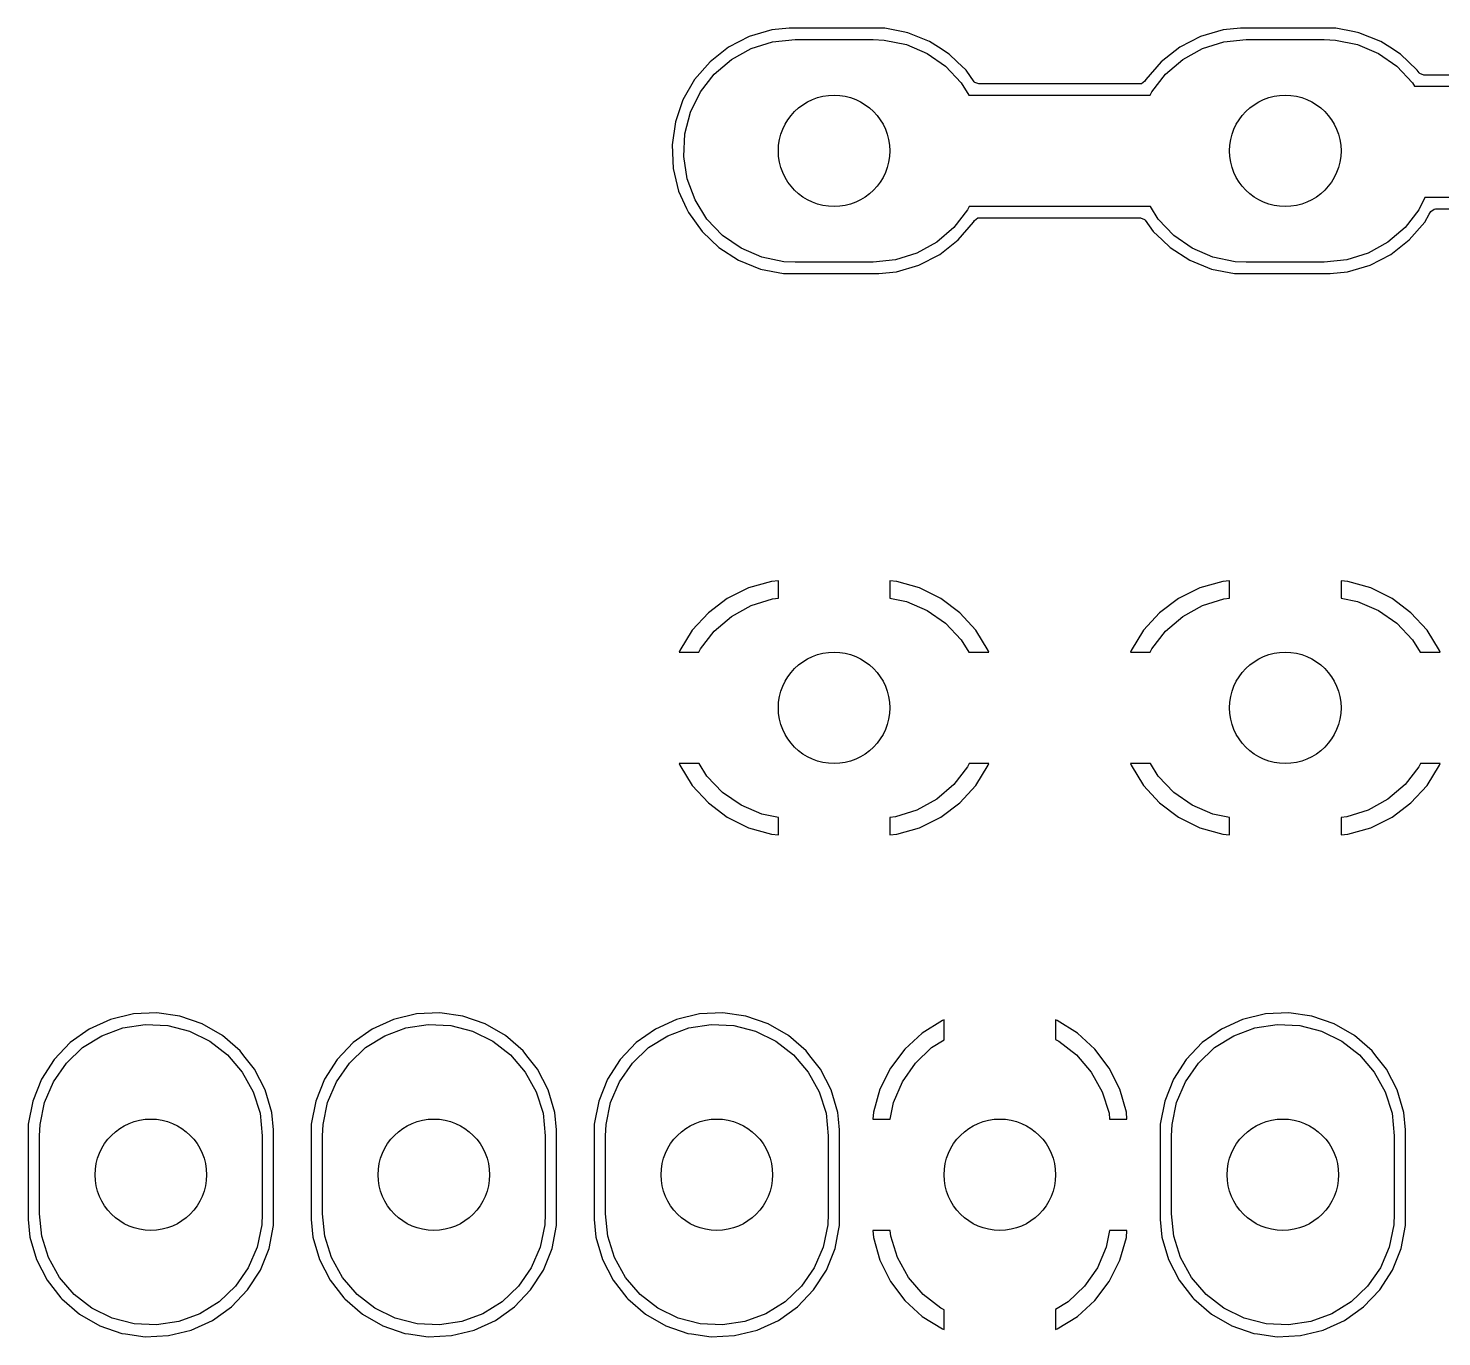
# Model space of a CAD drawing. Extents: x 90 to 180.1, y -125 to -50.
# Drawn here: x 130.56 to 143.25, y -90.1 to -78.35 of the extents above; entities that cross this region are included whole.
import ezdxf

# ---------------------------------------------------------------- set-up
doc = ezdxf.new("R2010")
doc.units = 0
doc.layers.add('BLACK', color=7, linetype='CONTINUOUS')

msp = doc.modelspace()

# ---------------------------------------------------------------- linework, layer by layer
at = {"layer": 'BLACK', "linetype": 'CONTINUOUS'}
for p, q in [((137.236, -78.3695), (137.034, -78.4287)), ((137.393, -78.3545), (137.236, -78.3695)), ((138.25, -78.3545), (137.393, -78.3545)), ((137.393, -78.3545), (137.393, -78.3545)), ((137.393, -78.3545), (137.393, -78.3545)), ((138.415, -78.3863), (138.25, -78.3545)), ((138.456, -78.3943), (138.415, -78.3863)), ((138.652, -78.4724), (138.456, -78.3943)), ((138.456, -78.3943), (138.456, -78.3943)), ((141.286, -78.3695), (141.084, -78.4287)), ((141.443, -78.3545), (141.286, -78.3695)), ((142.3, -78.3545), (141.443, -78.3545)), ((141.443, -78.3545), (141.443, -78.3545)), ((141.443, -78.3545), (141.443, -78.3545)), ((142.465, -78.3863), (142.3, -78.3545)), ((142.506, -78.3943), (142.465, -78.3863)), ((142.702, -78.4724), (142.506, -78.3943)), ((142.506, -78.3943), (142.506, -78.3943)), ((136.847, -78.525), (136.682, -78.6549)), ((137.034, -78.4287), (136.847, -78.525)), ((137.051, -78.536), (137.244, -78.4755)), ((137.244, -78.4755), (137.445, -78.455)), ((137.445, -78.455), (138.145, -78.455)), ((138.145, -78.455), (138.246, -78.4601)), ((138.246, -78.4601), (138.444, -78.5009)), ((138.444, -78.5009), (138.63, -78.5807)), ((138.733, -78.525), (138.652, -78.4724)), ((138.652, -78.4724), (138.652, -78.4724)), ((138.652, -78.4724), (138.652, -78.4724)), ((138.828, -78.586), (138.733, -78.525)), ((140.897, -78.525), (140.732, -78.6549)), ((141.084, -78.4287), (140.897, -78.525)), ((141.101, -78.536), (141.294, -78.4755)), ((141.294, -78.4755), (141.495, -78.455)), ((141.495, -78.455), (142.195, -78.455)), ((142.195, -78.455), (142.296, -78.4601)), ((142.296, -78.4601), (142.494, -78.5009)), ((142.494, -78.5009), (142.68, -78.5807)), ((142.783, -78.525), (142.702, -78.4724)), ((142.702, -78.4724), (142.702, -78.4724)), ((142.702, -78.4724), (142.702, -78.4724)), ((142.878, -78.586), (142.783, -78.525)), ((136.72, -78.766), (136.874, -78.6342)), ((136.874, -78.6342), (137.051, -78.536)), ((138.63, -78.5807), (138.796, -78.6962)), ((138.901, -78.6548), (138.828, -78.586)), ((140.77, -78.766), (140.924, -78.6342)), ((140.924, -78.6342), (141.101, -78.536)), ((142.68, -78.5807), (142.846, -78.6962)), ((142.951, -78.6548), (142.878, -78.586)), ((136.682, -78.6549), (136.544, -78.8137)), ((136.596, -78.926), (136.72, -78.766)), ((138.796, -78.6962), (138.936, -78.8429)), ((138.98, -78.731), (138.901, -78.6548)), ((139.054, -78.8339), (138.98, -78.731)), ((140.732, -78.6549), (140.594, -78.8137)), ((140.646, -78.926), (140.77, -78.766)), ((142.846, -78.6962), (142.986, -78.8429)), ((143.03, -78.731), (142.951, -78.6548)), ((143.047, -78.7539), (143.03, -78.731)), ((143.052, -78.7601), (143.047, -78.7539)), ((143.087, -78.7745), (143.052, -78.7601)), ((151.724, -78.7745), (143.087, -78.7745)), ((136.544, -78.8137), (136.439, -78.9958)), ((138.936, -78.8429), (139.006, -78.955)), ((139.059, -78.8401), (139.054, -78.8339)), ((139.094, -78.8545), (139.059, -78.8401)), ((140.543, -78.8545), (139.094, -78.8545)), ((140.555, -78.8528), (140.543, -78.8545)), ((140.585, -78.83), (140.555, -78.8528)), ((140.594, -78.8137), (140.585, -78.83)), ((142.986, -78.8429), (143.006, -78.875)), ((143.006, -78.875), (151.765, -78.875)), ((136.439, -78.9958), (136.371, -79.1944)), ((136.507, -79.1077), (136.596, -78.926)), ((139.006, -78.955), (140.632, -78.955)), ((140.632, -78.955), (140.646, -78.926)), ((136.457, -79.3036), (136.507, -79.1077)), ((136.371, -79.1944), (136.341, -79.4024)), ((136.371, -79.1944), (136.371, -79.1944)), ((136.341, -79.4024), (136.341, -79.4024)), ((136.341, -79.4024), (136.351, -79.6123)), ((136.446, -79.5056), (136.457, -79.3036)), ((136.477, -79.7057), (136.446, -79.5056)), ((136.351, -79.6123), (136.351, -79.6123)), ((136.351, -79.6123), (136.4, -79.8166)), ((136.547, -79.8954), (136.477, -79.7057)), ((136.4, -79.8166), (136.471, -79.971)), ((136.654, -80.0671), (136.547, -79.8954)), ((143.097, -79.875), (143.044, -79.984)), ((150.558, -79.875), (143.097, -79.875)), ((136.471, -79.971), (136.488, -80.0078)), ((136.488, -80.0078), (136.61, -80.179)), ((138.994, -79.984), (138.87, -80.144)), ((139.008, -79.955), (138.994, -79.984)), ((140.634, -79.955), (139.008, -79.955)), ((140.704, -80.0671), (140.634, -79.955)), ((143.044, -79.984), (142.92, -80.144)), ((143.096, -80.0963), (143.137, -80.0245)), ((143.137, -80.0245), (143.151, -80)), ((143.151, -80), (143.181, -79.9772)), ((143.181, -79.9772), (143.194, -79.9755)), ((143.194, -79.9755), (150.197, -79.9755)), ((136.794, -80.2138), (136.654, -80.0671)), ((138.87, -80.144), (138.716, -80.2758)), ((138.908, -80.2551), (139.046, -80.0963)), ((139.046, -80.0963), (139.055, -80.08)), ((139.055, -80.08), (139.085, -80.0572)), ((139.085, -80.0572), (139.097, -80.0555)), ((139.097, -80.0555), (140.546, -80.0555)), ((140.546, -80.0555), (140.581, -80.0699)), ((140.581, -80.0699), (140.586, -80.0761)), ((140.586, -80.0761), (140.66, -80.179)), ((140.844, -80.2138), (140.704, -80.0671)), ((142.92, -80.144), (142.766, -80.2758)), ((142.958, -80.2551), (143.096, -80.0963)), ((136.61, -80.179), (136.689, -80.2551)), ((136.689, -80.2551), (136.762, -80.324)), ((136.96, -80.3293), (136.794, -80.2138)), ((138.716, -80.2758), (138.539, -80.374)), ((138.743, -80.385), (138.908, -80.2551)), ((140.66, -80.179), (140.739, -80.2551)), ((140.739, -80.2551), (140.812, -80.324)), ((141.01, -80.3293), (140.844, -80.2138)), ((142.766, -80.2758), (142.589, -80.374)), ((142.793, -80.385), (142.958, -80.2551)), ((136.762, -80.324), (136.762, -80.324)), ((136.762, -80.324), (136.762, -80.324)), ((136.762, -80.324), (136.938, -80.4376)), ((137.146, -80.4091), (136.96, -80.3293)), ((137.344, -80.4499), (137.146, -80.4091)), ((138.539, -80.374), (138.346, -80.4345)), ((138.556, -80.4813), (138.743, -80.385)), ((140.812, -80.324), (140.812, -80.324)), ((140.812, -80.324), (140.812, -80.324)), ((140.812, -80.324), (140.988, -80.4376)), ((141.196, -80.4091), (141.01, -80.3293)), ((141.394, -80.4499), (141.196, -80.4091)), ((142.589, -80.374), (142.396, -80.4345)), ((142.606, -80.4813), (142.793, -80.385)), ((136.938, -80.4376), (137.134, -80.5157)), ((137.134, -80.5157), (137.34, -80.5555)), ((137.34, -80.5555), (137.34, -80.5555)), ((137.34, -80.5555), (138.197, -80.5555)), ((137.445, -80.455), (137.344, -80.4499)), ((138.145, -80.455), (137.445, -80.455)), ((138.346, -80.4345), (138.145, -80.455)), ((138.197, -80.5555), (138.354, -80.5405)), ((138.197, -80.5555), (138.197, -80.5555)), ((138.354, -80.5405), (138.556, -80.4813)), ((140.988, -80.4376), (141.184, -80.5157)), ((141.184, -80.5157), (141.39, -80.5555)), ((141.39, -80.5555), (141.39, -80.5555)), ((141.39, -80.5555), (142.247, -80.5555)), ((141.495, -80.455), (141.394, -80.4499)), ((142.195, -80.455), (141.495, -80.455)), ((142.396, -80.4345), (142.195, -80.455)), ((142.247, -80.5555), (142.404, -80.5405)), ((142.247, -80.5555), (142.247, -80.5555)), ((142.404, -80.5405), (142.606, -80.4813)), ((137.233, -83.3197), (137.028, -83.3781)), ((137.295, -83.314), (137.233, -83.3197)), ((137.233, -83.3197), (137.233, -83.3197)), ((137.295, -83.4703), (137.295, -83.314)), ((137.295, -83.314), (137.295, -83.314)), ((138.357, -83.3197), (138.295, -83.314)), ((138.295, -83.314), (138.295, -83.4702)), ((138.562, -83.3781), (138.357, -83.3197)), ((138.357, -83.3197), (138.357, -83.3197)), ((141.283, -83.3197), (141.078, -83.3781)), ((141.345, -83.314), (141.283, -83.3197)), ((141.283, -83.3197), (141.283, -83.3197)), ((141.345, -83.4703), (141.345, -83.314)), ((141.345, -83.314), (141.345, -83.314)), ((142.407, -83.3197), (142.345, -83.314)), ((142.345, -83.314), (142.345, -83.4702)), ((142.612, -83.3781), (142.407, -83.3197)), ((142.407, -83.3197), (142.407, -83.3197)), ((136.837, -83.4731), (136.667, -83.6015)), ((137.028, -83.3781), (136.837, -83.4731)), ((136.837, -83.4731), (136.837, -83.4731)), ((137.028, -83.3781), (137.028, -83.3781)), ((137.244, -83.4755), (137.295, -83.4703)), ((138.295, -83.4702), (138.444, -83.5009)), ((138.753, -83.4731), (138.562, -83.3781)), ((138.562, -83.3781), (138.562, -83.3781)), ((138.923, -83.6015), (138.753, -83.4731)), ((138.753, -83.4731), (138.753, -83.4731)), ((140.887, -83.4731), (140.717, -83.6015)), ((141.078, -83.3781), (140.887, -83.4731)), ((140.887, -83.4731), (140.887, -83.4731)), ((141.078, -83.3781), (141.078, -83.3781)), ((141.294, -83.4755), (141.345, -83.4703)), ((142.345, -83.4702), (142.494, -83.5009)), ((142.803, -83.4731), (142.612, -83.3781)), ((142.612, -83.3781), (142.612, -83.3781)), ((142.973, -83.6015), (142.803, -83.4731)), ((142.803, -83.4731), (142.803, -83.4731)), ((136.874, -83.6342), (137.051, -83.536)), ((137.051, -83.536), (137.244, -83.4755)), ((138.444, -83.5009), (138.63, -83.5807)), ((138.63, -83.5807), (138.796, -83.6962)), ((140.924, -83.6342), (141.101, -83.536)), ((141.101, -83.536), (141.294, -83.4755)), ((142.494, -83.5009), (142.68, -83.5807)), ((142.68, -83.5807), (142.846, -83.6962)), ((136.667, -83.6015), (136.523, -83.759)), ((136.667, -83.6015), (136.667, -83.6015)), ((136.72, -83.766), (136.874, -83.6342)), ((138.796, -83.6962), (138.936, -83.8429)), ((139.067, -83.759), (138.923, -83.6015)), ((138.923, -83.6015), (138.923, -83.6015)), ((140.717, -83.6015), (140.573, -83.759)), ((140.717, -83.6015), (140.717, -83.6015)), ((140.77, -83.766), (140.924, -83.6342)), ((142.846, -83.6962), (142.986, -83.8429)), ((143.117, -83.759), (142.973, -83.6015)), ((142.973, -83.6015), (142.973, -83.6015)), ((136.523, -83.759), (136.411, -83.9402)), ((136.596, -83.926), (136.72, -83.766)), ((138.936, -83.8429), (139.006, -83.955)), ((139.179, -83.9402), (139.067, -83.759)), ((140.573, -83.759), (140.461, -83.9402)), ((140.646, -83.926), (140.77, -83.766)), ((142.986, -83.8429), (143.056, -83.955)), ((143.229, -83.9402), (143.117, -83.759)), ((136.411, -83.9402), (136.405, -83.955)), ((136.405, -83.955), (136.582, -83.955)), ((136.411, -83.9402), (136.411, -83.9402)), ((136.582, -83.955), (136.596, -83.926)), ((139.006, -83.955), (139.185, -83.955)), ((139.185, -83.955), (139.179, -83.9402)), ((139.179, -83.9402), (139.179, -83.9402)), ((140.461, -83.9402), (140.455, -83.955)), ((140.455, -83.955), (140.632, -83.955)), ((140.461, -83.9402), (140.461, -83.9402)), ((140.632, -83.955), (140.646, -83.926)), ((143.056, -83.955), (143.235, -83.955)), ((143.235, -83.955), (143.229, -83.9402)), ((143.229, -83.9402), (143.229, -83.9402)), ((136.584, -84.955), (136.405, -84.955)), ((136.405, -84.955), (136.411, -84.9698)), ((136.411, -84.9698), (136.411, -84.9698)), ((136.411, -84.9698), (136.523, -85.151)), ((136.654, -85.0671), (136.584, -84.955)), ((138.994, -84.984), (138.87, -85.144)), ((139.008, -84.955), (138.994, -84.984)), ((139.185, -84.955), (139.008, -84.955)), ((139.067, -85.151), (139.179, -84.9698)), ((139.179, -84.9698), (139.185, -84.955)), ((139.179, -84.9698), (139.179, -84.9698)), ((140.634, -84.955), (140.455, -84.955)), ((140.455, -84.955), (140.461, -84.9698)), ((140.461, -84.9698), (140.461, -84.9698)), ((140.461, -84.9698), (140.573, -85.151)), ((140.704, -85.0671), (140.634, -84.955)), ((143.044, -84.984), (142.92, -85.144)), ((143.058, -84.955), (143.044, -84.984)), ((143.235, -84.955), (143.058, -84.955)), ((143.117, -85.151), (143.229, -84.9698)), ((143.229, -84.9698), (143.235, -84.955)), ((143.229, -84.9698), (143.229, -84.9698)), ((136.794, -85.2138), (136.654, -85.0671)), ((140.844, -85.2138), (140.704, -85.0671)), ((136.523, -85.151), (136.667, -85.3085)), ((136.96, -85.3293), (136.794, -85.2138)), ((138.87, -85.144), (138.716, -85.2758)), ((138.923, -85.3085), (139.067, -85.151)), ((140.573, -85.151), (140.717, -85.3085)), ((141.01, -85.3293), (140.844, -85.2138)), ((142.92, -85.144), (142.766, -85.2758)), ((142.973, -85.3085), (143.117, -85.151)), ((136.667, -85.3085), (136.667, -85.3085)), ((136.667, -85.3085), (136.837, -85.4369)), ((137.146, -85.4091), (136.96, -85.3293)), ((138.539, -85.374), (138.346, -85.4345)), ((138.716, -85.2758), (138.539, -85.374)), ((138.753, -85.4369), (138.923, -85.3085)), ((138.923, -85.3085), (138.923, -85.3085)), ((140.717, -85.3085), (140.717, -85.3085)), ((140.717, -85.3085), (140.887, -85.4369)), ((141.196, -85.4091), (141.01, -85.3293)), ((142.589, -85.374), (142.396, -85.4345)), ((142.766, -85.2758), (142.589, -85.374)), ((142.803, -85.4369), (142.973, -85.3085)), ((142.973, -85.3085), (142.973, -85.3085)), ((136.837, -85.4369), (136.837, -85.4369)), ((136.837, -85.4369), (137.028, -85.5319)), ((137.295, -85.4398), (137.146, -85.4091)), ((137.295, -85.596), (137.295, -85.4398)), ((138.346, -85.4345), (138.295, -85.4397)), ((138.295, -85.4397), (138.295, -85.596)), ((138.562, -85.5319), (138.753, -85.4369)), ((138.753, -85.4369), (138.753, -85.4369)), ((140.887, -85.4369), (140.887, -85.4369)), ((140.887, -85.4369), (141.078, -85.5319)), ((141.345, -85.4398), (141.196, -85.4091)), ((141.345, -85.596), (141.345, -85.4398)), ((142.396, -85.4345), (142.345, -85.4397)), ((142.345, -85.4397), (142.345, -85.596)), ((142.612, -85.5319), (142.803, -85.4369)), ((142.803, -85.4369), (142.803, -85.4369)), ((137.028, -85.5319), (137.028, -85.5319)), ((137.028, -85.5319), (137.233, -85.5903)), ((137.233, -85.5903), (137.233, -85.5903)), ((137.233, -85.5903), (137.295, -85.596)), ((137.295, -85.596), (137.295, -85.596)), ((138.295, -85.596), (138.357, -85.5903)), ((138.357, -85.5903), (138.562, -85.5319)), ((138.357, -85.5903), (138.357, -85.5903)), ((138.562, -85.5319), (138.562, -85.5319)), ((141.078, -85.5319), (141.078, -85.5319)), ((141.078, -85.5319), (141.283, -85.5903)), ((141.283, -85.5903), (141.283, -85.5903)), ((141.283, -85.5903), (141.345, -85.596)), ((141.345, -85.596), (141.345, -85.596)), ((142.345, -85.596), (142.407, -85.5903)), ((142.407, -85.5903), (142.612, -85.5319)), ((142.407, -85.5903), (142.407, -85.5903)), ((142.612, -85.5319), (142.612, -85.5319)), ((131.302, -87.2513), (131.111, -87.3386)), ((131.506, -87.2017), (131.302, -87.2513)), ((131.716, -87.1917), (131.506, -87.2017)), ((131.506, -87.2017), (131.506, -87.2017)), ((131.924, -87.2217), (131.716, -87.1917)), ((132.123, -87.2904), (131.924, -87.2217)), ((131.924, -87.2217), (131.924, -87.2217)), ((133.842, -87.2513), (133.651, -87.3386)), ((134.046, -87.2017), (133.842, -87.2513)), ((134.256, -87.1917), (134.046, -87.2017)), ((134.046, -87.2017), (134.046, -87.2017)), ((134.464, -87.2217), (134.256, -87.1917)), ((134.663, -87.2904), (134.464, -87.2217)), ((134.464, -87.2217), (134.464, -87.2217)), ((136.382, -87.2513), (136.191, -87.3386)), ((136.586, -87.2017), (136.382, -87.2513)), ((136.796, -87.1917), (136.586, -87.2017)), ((136.586, -87.2017), (136.586, -87.2017)), ((137.004, -87.2217), (136.796, -87.1917)), ((137.203, -87.2904), (137.004, -87.2217)), ((137.004, -87.2217), (137.004, -87.2217)), ((138.769, -87.2622), (138.587, -87.3744)), ((138.783, -87.2564), (138.769, -87.2621)), ((138.769, -87.2621), (138.769, -87.2622)), ((138.783, -87.4353), (138.783, -87.2564)), ((139.798, -87.2621), (139.783, -87.2564)), ((139.783, -87.2564), (139.783, -87.4331)), ((139.798, -87.2622), (139.798, -87.2621)), ((139.979, -87.3744), (139.798, -87.2622)), ((141.462, -87.2513), (141.271, -87.3386)), ((141.666, -87.2017), (141.462, -87.2513)), ((141.876, -87.1917), (141.666, -87.2017)), ((141.666, -87.2017), (141.666, -87.2017)), ((142.084, -87.2217), (141.876, -87.1917)), ((142.283, -87.2904), (142.084, -87.2217)), ((142.084, -87.2217), (142.084, -87.2217)), ((131.111, -87.3386), (130.939, -87.4605)), ((131.051, -87.5052), (131.223, -87.3982)), ((131.111, -87.3386), (131.111, -87.3386)), ((131.111, -87.3386), (131.111, -87.3386)), ((131.111, -87.3386), (131.111, -87.3386)), ((131.111, -87.3386), (131.111, -87.3386)), ((131.223, -87.3982), (131.413, -87.3279)), ((131.413, -87.3279), (131.613, -87.2973)), ((131.613, -87.2973), (131.815, -87.3075)), ((131.815, -87.3075), (132.011, -87.3582)), ((132.011, -87.3582), (132.192, -87.4474)), ((132.305, -87.3955), (132.123, -87.2904)), ((132.419, -87.4944), (132.305, -87.3955)), ((132.305, -87.3955), (132.305, -87.3955)), ((132.305, -87.3955), (132.305, -87.3955)), ((133.651, -87.3386), (133.479, -87.4605)), ((133.591, -87.5052), (133.763, -87.3982)), ((133.651, -87.3386), (133.651, -87.3386)), ((133.651, -87.3386), (133.651, -87.3386)), ((133.651, -87.3386), (133.651, -87.3386)), ((133.651, -87.3386), (133.651, -87.3386)), ((133.763, -87.3982), (133.953, -87.3279)), ((133.953, -87.3279), (134.153, -87.2973)), ((134.153, -87.2973), (134.355, -87.3075)), ((134.355, -87.3075), (134.551, -87.3582)), ((134.551, -87.3582), (134.732, -87.4474)), ((134.845, -87.3955), (134.663, -87.2904)), ((134.959, -87.4944), (134.845, -87.3955)), ((134.845, -87.3955), (134.845, -87.3955)), ((134.845, -87.3955), (134.845, -87.3955)), ((136.191, -87.3386), (136.019, -87.4605)), ((136.131, -87.5052), (136.303, -87.3982)), ((136.191, -87.3386), (136.191, -87.3386)), ((136.191, -87.3386), (136.191, -87.3386)), ((136.191, -87.3386), (136.191, -87.3386)), ((136.191, -87.3386), (136.191, -87.3386)), ((136.303, -87.3982), (136.493, -87.3279)), ((136.493, -87.3279), (136.693, -87.2973)), ((136.693, -87.2973), (136.895, -87.3075)), ((136.895, -87.3075), (137.091, -87.3582)), ((137.091, -87.3582), (137.272, -87.4474)), ((137.385, -87.3955), (137.203, -87.2904)), ((137.499, -87.4944), (137.385, -87.3955)), ((137.385, -87.3955), (137.385, -87.3955)), ((137.385, -87.3955), (137.385, -87.3955)), ((138.587, -87.3744), (138.43, -87.5179)), ((140.137, -87.5179), (139.979, -87.3744)), ((141.271, -87.3386), (141.099, -87.4605)), ((141.211, -87.5052), (141.383, -87.3982)), ((141.271, -87.3386), (141.271, -87.3386)), ((141.271, -87.3386), (141.271, -87.3386)), ((141.271, -87.3386), (141.271, -87.3386)), ((141.271, -87.3386), (141.271, -87.3386)), ((141.383, -87.3982), (141.573, -87.3279)), ((141.573, -87.3279), (141.773, -87.2973)), ((141.773, -87.2973), (141.975, -87.3075)), ((141.975, -87.3075), (142.171, -87.3582)), ((142.171, -87.3582), (142.352, -87.4474)), ((142.465, -87.3955), (142.283, -87.2904)), ((142.579, -87.4944), (142.465, -87.3955)), ((142.465, -87.3955), (142.465, -87.3955)), ((142.465, -87.3955), (142.465, -87.3955)), ((130.939, -87.4605), (130.794, -87.6126)), ((130.905, -87.6446), (131.051, -87.5052)), ((130.939, -87.4605), (130.939, -87.4605)), ((132.192, -87.4474), (132.352, -87.5712)), ((132.464, -87.5331), (132.419, -87.4944)), ((132.499, -87.578), (132.464, -87.5331)), ((133.479, -87.4605), (133.334, -87.6126)), ((133.445, -87.6446), (133.591, -87.5052)), ((133.479, -87.4605), (133.479, -87.4605)), ((134.732, -87.4474), (134.892, -87.5712)), ((135.004, -87.5331), (134.959, -87.4944)), ((135.039, -87.578), (135.004, -87.5331)), ((136.019, -87.4605), (135.874, -87.6126)), ((135.985, -87.6446), (136.131, -87.5052)), ((136.019, -87.4605), (136.019, -87.4605)), ((137.272, -87.4474), (137.432, -87.5712)), ((137.544, -87.5331), (137.499, -87.4944)), ((137.579, -87.578), (137.544, -87.5331)), ((138.43, -87.5179), (138.302, -87.688)), ((138.43, -87.5179), (138.43, -87.5179)), ((138.525, -87.6446), (138.671, -87.5052)), ((138.671, -87.5052), (138.783, -87.4353)), ((139.783, -87.4331), (139.812, -87.4474)), ((139.812, -87.4474), (139.972, -87.5712)), ((140.265, -87.688), (140.137, -87.5179)), ((140.137, -87.5179), (140.137, -87.5179)), ((141.099, -87.4605), (140.954, -87.6126)), ((141.065, -87.6446), (141.211, -87.5052)), ((141.099, -87.4605), (141.099, -87.4605)), ((142.352, -87.4474), (142.512, -87.5712)), ((142.624, -87.5331), (142.579, -87.4944)), ((142.659, -87.578), (142.624, -87.5331)), ((130.794, -87.6126), (130.681, -87.7894)), ((130.789, -87.8107), (130.905, -87.6446)), ((132.352, -87.5712), (132.484, -87.7247)), ((132.593, -87.6983), (132.499, -87.578)), ((133.334, -87.6126), (133.221, -87.7894)), ((133.329, -87.8107), (133.445, -87.6446)), ((134.892, -87.5712), (135.024, -87.7247)), ((135.133, -87.6983), (135.039, -87.578)), ((135.874, -87.6126), (135.761, -87.7894)), ((135.869, -87.8107), (135.985, -87.6446)), ((137.432, -87.5712), (137.564, -87.7247)), ((137.673, -87.6983), (137.579, -87.578)), ((138.409, -87.8107), (138.525, -87.6446)), ((139.972, -87.5712), (140.104, -87.7247)), ((140.954, -87.6126), (140.841, -87.7894)), ((140.949, -87.8107), (141.065, -87.6446)), ((142.512, -87.5712), (142.644, -87.7247)), ((142.753, -87.6983), (142.659, -87.578)), ((132.484, -87.7247), (132.582, -87.9016)), ((132.69, -87.8851), (132.593, -87.6983)), ((135.024, -87.7247), (135.122, -87.9016)), ((135.23, -87.8851), (135.133, -87.6983)), ((137.564, -87.7247), (137.662, -87.9016)), ((137.77, -87.8851), (137.673, -87.6983)), ((138.301, -87.688), (138.207, -87.8788)), ((138.302, -87.688), (138.301, -87.688)), ((140.104, -87.7247), (140.202, -87.9016)), ((140.36, -87.8788), (140.265, -87.688)), ((140.265, -87.688), (140.265, -87.688)), ((142.644, -87.7247), (142.742, -87.9016)), ((142.85, -87.8851), (142.753, -87.6983)), ((130.681, -87.7894), (130.603, -87.9845)), ((130.681, -87.7894), (130.681, -87.7894)), ((130.709, -87.9966), (130.789, -87.8107)), ((132.582, -87.9016), (132.643, -88.0947)), ((132.749, -88.0868), (132.69, -87.8851)), ((133.221, -87.7894), (133.143, -87.9845)), ((133.221, -87.7894), (133.221, -87.7894)), ((133.249, -87.9966), (133.329, -87.8107)), ((135.122, -87.9016), (135.183, -88.0947)), ((135.289, -88.0868), (135.23, -87.8851)), ((135.761, -87.7894), (135.683, -87.9845)), ((135.761, -87.7894), (135.761, -87.7894)), ((135.789, -87.9966), (135.869, -87.8107)), ((137.662, -87.9016), (137.723, -88.0947)), ((137.829, -88.0868), (137.77, -87.8851)), ((138.207, -87.8788), (138.148, -88.0838)), ((138.207, -87.8788), (138.207, -87.8788)), ((138.329, -87.9966), (138.409, -87.8107)), ((140.202, -87.9016), (140.263, -88.0947)), ((140.419, -88.0838), (140.36, -87.8788)), ((140.36, -87.8788), (140.36, -87.8788)), ((140.841, -87.7894), (140.763, -87.9845)), ((140.841, -87.7894), (140.841, -87.7894)), ((140.869, -87.9966), (140.949, -87.8107)), ((142.742, -87.9016), (142.803, -88.0947)), ((142.909, -88.0868), (142.85, -87.8851)), ((130.603, -87.9845), (130.563, -88.1909)), ((130.603, -87.9845), (130.603, -87.9845)), ((130.603, -87.9845), (130.603, -87.9845)), ((130.669, -88.1948), (130.709, -87.9966)), ((133.143, -87.9845), (133.103, -88.1909)), ((133.143, -87.9845), (133.143, -87.9845)), ((133.143, -87.9845), (133.143, -87.9845)), ((133.209, -88.1948), (133.249, -87.9966)), ((135.683, -87.9845), (135.643, -88.1909)), ((135.683, -87.9845), (135.683, -87.9845)), ((135.683, -87.9845), (135.683, -87.9845)), ((135.749, -88.1948), (135.789, -87.9966)), ((138.299, -88.146), (138.329, -87.9966)), ((140.763, -87.9845), (140.723, -88.1909)), ((140.763, -87.9845), (140.763, -87.9845)), ((140.763, -87.9845), (140.763, -87.9845)), ((140.829, -88.1948), (140.869, -87.9966)), ((132.643, -88.0947), (132.663, -88.296)), ((132.764, -88.2436), (132.749, -88.0868)), ((135.183, -88.0947), (135.203, -88.296)), ((135.304, -88.2436), (135.289, -88.0868)), ((137.723, -88.0947), (137.743, -88.296)), ((137.835, -88.146), (137.829, -88.0868)), ((137.844, -88.2436), (137.835, -88.146)), ((138.148, -88.0838), (138.142, -88.146)), ((138.142, -88.146), (138.142, -88.146)), ((138.142, -88.146), (138.299, -88.146)), ((138.148, -88.0838), (138.148, -88.0838)), ((140.263, -88.0947), (140.268, -88.146)), ((140.268, -88.146), (140.424, -88.146)), ((140.424, -88.146), (140.419, -88.0838)), ((140.419, -88.0838), (140.419, -88.0838)), ((140.424, -88.146), (140.424, -88.146)), ((142.803, -88.0947), (142.823, -88.296)), ((142.924, -88.2436), (142.909, -88.0868)), ((130.563, -88.1909), (130.563, -88.1909)), ((130.563, -88.1909), (130.563, -88.1909)), ((130.563, -88.1909), (130.563, -89.0484)), ((130.663, -88.296), (130.669, -88.1948)), ((132.764, -89.0484), (132.764, -88.2436)), ((133.103, -88.1909), (133.103, -88.1909)), ((133.103, -88.1909), (133.103, -89.0484)), ((133.203, -88.296), (133.209, -88.1948)), ((135.304, -89.0484), (135.304, -88.2436)), ((135.643, -88.1909), (135.643, -88.1909)), ((135.643, -88.1909), (135.643, -89.0484)), ((135.743, -88.296), (135.749, -88.1948)), ((137.844, -88.7179), (137.844, -88.2436)), ((140.723, -88.1909), (140.723, -88.1909)), ((140.723, -88.1909), (140.723, -89.0484)), ((140.823, -88.296), (140.829, -88.1948)), ((142.924, -89.0484), (142.924, -88.2436)), ((130.663, -88.996), (130.663, -88.296)), ((132.663, -88.296), (132.663, -88.996)), ((133.203, -88.996), (133.203, -88.296)), ((135.203, -88.296), (135.203, -88.996)), ((135.743, -88.996), (135.743, -88.296)), ((137.743, -88.296), (137.743, -88.996)), ((140.823, -88.996), (140.823, -88.296)), ((142.823, -88.296), (142.823, -88.996)), ((137.844, -89.1011), (137.844, -88.7179)), ((130.563, -89.0484), (130.578, -89.2052)), ((130.563, -89.0484), (130.563, -89.0484)), ((130.684, -89.1973), (130.663, -88.996)), ((132.663, -88.996), (132.658, -89.0972)), ((132.764, -89.1011), (132.764, -89.0484)), ((133.103, -89.0484), (133.118, -89.2052)), ((133.103, -89.0484), (133.103, -89.0484)), ((133.224, -89.1973), (133.203, -88.996)), ((135.203, -88.996), (135.198, -89.0972)), ((135.304, -89.1011), (135.304, -89.0484)), ((135.643, -89.0484), (135.658, -89.2052)), ((135.643, -89.0484), (135.643, -89.0484)), ((135.764, -89.1973), (135.743, -88.996)), ((137.743, -88.996), (137.738, -89.0972)), ((140.723, -89.0484), (140.723, -89.0484)), ((140.723, -89.0484), (140.738, -89.2052)), ((140.844, -89.1973), (140.823, -88.996)), ((142.823, -88.996), (142.818, -89.0972)), ((142.924, -89.1011), (142.924, -89.0484)), ((132.658, -89.0972), (132.618, -89.2954)), ((132.724, -89.3075), (132.764, -89.1011)), ((135.198, -89.0972), (135.158, -89.2954)), ((135.264, -89.3075), (135.304, -89.1011)), ((137.738, -89.0972), (137.698, -89.2954)), ((137.804, -89.3075), (137.835, -89.146)), ((137.835, -89.146), (137.844, -89.1011)), ((138.299, -89.146), (138.142, -89.146)), ((138.142, -89.146), (138.148, -89.2082)), ((138.304, -89.1973), (138.299, -89.146)), ((140.268, -89.146), (140.238, -89.2954)), ((140.424, -89.146), (140.268, -89.146)), ((140.419, -89.2082), (140.424, -89.146)), ((142.818, -89.0972), (142.778, -89.2954)), ((142.884, -89.3075), (142.924, -89.1011)), ((130.578, -89.2052), (130.637, -89.4069)), ((130.744, -89.3904), (130.684, -89.1973)), ((132.618, -89.2954), (132.538, -89.4813)), ((132.646, -89.5026), (132.724, -89.3075)), ((133.118, -89.2052), (133.177, -89.4069)), ((133.284, -89.3904), (133.224, -89.1973)), ((135.158, -89.2954), (135.078, -89.4813)), ((135.186, -89.5026), (135.264, -89.3075)), ((135.658, -89.2052), (135.717, -89.4069)), ((135.824, -89.3904), (135.764, -89.1973)), ((137.698, -89.2954), (137.618, -89.4813)), ((137.726, -89.5026), (137.804, -89.3075)), ((138.148, -89.2082), (138.148, -89.2082)), ((138.148, -89.2082), (138.207, -89.4132)), ((138.364, -89.3904), (138.304, -89.1973)), ((140.238, -89.2954), (140.158, -89.4813)), ((140.36, -89.4132), (140.419, -89.2082)), ((140.419, -89.2082), (140.419, -89.2082)), ((140.738, -89.2052), (140.797, -89.4069)), ((140.904, -89.3904), (140.844, -89.1973)), ((142.778, -89.2954), (142.698, -89.4813)), ((142.806, -89.5026), (142.884, -89.3075)), ((130.637, -89.4069), (130.733, -89.5937)), ((130.843, -89.5673), (130.744, -89.3904)), ((133.177, -89.4069), (133.273, -89.5937)), ((133.383, -89.5673), (133.284, -89.3904)), ((135.717, -89.4069), (135.813, -89.5937)), ((135.923, -89.5673), (135.824, -89.3904)), ((138.207, -89.4132), (138.207, -89.4132)), ((138.207, -89.4132), (138.301, -89.604)), ((138.463, -89.5673), (138.364, -89.3904)), ((140.265, -89.604), (140.36, -89.4132)), ((140.36, -89.4132), (140.36, -89.4132)), ((140.797, -89.4069), (140.893, -89.5937)), ((141.003, -89.5673), (140.904, -89.3904)), ((132.538, -89.4813), (132.422, -89.6474)), ((132.532, -89.6794), (132.646, -89.5026)), ((135.078, -89.4813), (134.962, -89.6474)), ((135.072, -89.6794), (135.186, -89.5026)), ((137.618, -89.4813), (137.502, -89.6474)), ((137.612, -89.6794), (137.726, -89.5026)), ((140.158, -89.4813), (140.042, -89.6474)), ((142.698, -89.4813), (142.582, -89.6474)), ((142.692, -89.6794), (142.806, -89.5026)), ((130.733, -89.5937), (130.856, -89.75)), ((130.974, -89.7208), (130.843, -89.5673)), ((132.422, -89.6474), (132.276, -89.7868)), ((132.387, -89.8315), (132.532, -89.6794)), ((133.273, -89.5937), (133.396, -89.75)), ((133.514, -89.7208), (133.383, -89.5673)), ((134.962, -89.6474), (134.816, -89.7868)), ((134.927, -89.8315), (135.072, -89.6794)), ((135.813, -89.5937), (135.936, -89.75)), ((136.054, -89.7208), (135.923, -89.5673)), ((137.502, -89.6474), (137.356, -89.7868)), ((137.467, -89.8315), (137.612, -89.6794)), ((138.301, -89.604), (138.302, -89.604)), ((138.302, -89.604), (138.43, -89.7741)), ((138.594, -89.7208), (138.463, -89.5673)), ((140.042, -89.6474), (139.896, -89.7868)), ((140.137, -89.7741), (140.265, -89.604)), ((140.265, -89.604), (140.265, -89.604)), ((140.893, -89.5937), (141.016, -89.75)), ((141.134, -89.7208), (141.003, -89.5673)), ((142.582, -89.6474), (142.436, -89.7868)), ((142.547, -89.8315), (142.692, -89.6794)), ((130.856, -89.75), (130.863, -89.7589)), ((130.863, -89.7589), (131.022, -89.8965)), ((131.134, -89.8446), (130.974, -89.7208)), ((132.276, -89.7868), (132.104, -89.8938)), ((133.396, -89.75), (133.403, -89.7589)), ((133.403, -89.7589), (133.562, -89.8965)), ((133.674, -89.8446), (133.514, -89.7208)), ((134.816, -89.7868), (134.644, -89.8938)), ((135.936, -89.75), (135.943, -89.7589)), ((135.943, -89.7589), (136.102, -89.8965)), ((136.214, -89.8446), (136.054, -89.7208)), ((137.356, -89.7868), (137.184, -89.8938)), ((138.43, -89.7741), (138.43, -89.7741)), ((138.43, -89.7741), (138.587, -89.9176)), ((138.754, -89.8446), (138.594, -89.7208)), ((139.896, -89.7868), (139.783, -89.8567)), ((139.979, -89.9176), (140.137, -89.7741)), ((140.137, -89.7741), (140.137, -89.7741)), ((141.016, -89.75), (141.023, -89.7589)), ((141.023, -89.7589), (141.182, -89.8965)), ((141.294, -89.8446), (141.134, -89.7208)), ((142.436, -89.7868), (142.264, -89.8938)), ((131.022, -89.8965), (131.204, -90.0016)), ((131.316, -89.9338), (131.134, -89.8446)), ((131.512, -89.9845), (131.316, -89.9338)), ((132.104, -89.8938), (131.914, -89.9641)), ((132.216, -89.9534), (132.387, -89.8315)), ((133.562, -89.8965), (133.744, -90.0016)), ((133.856, -89.9338), (133.674, -89.8446)), ((134.052, -89.9845), (133.856, -89.9338)), ((134.644, -89.8938), (134.454, -89.9641)), ((134.756, -89.9534), (134.927, -89.8315)), ((136.102, -89.8965), (136.284, -90.0016)), ((136.396, -89.9338), (136.214, -89.8446)), ((136.592, -89.9845), (136.396, -89.9338)), ((137.184, -89.8938), (136.994, -89.9641)), ((137.296, -89.9534), (137.467, -89.8315)), ((138.587, -89.9176), (138.769, -90.0298)), ((138.783, -89.8589), (138.754, -89.8446)), ((138.783, -90.0356), (138.783, -89.8589)), ((139.783, -89.8567), (139.783, -90.0356)), ((139.798, -90.0298), (139.979, -89.9176)), ((141.182, -89.8965), (141.364, -90.0016)), ((141.476, -89.9338), (141.294, -89.8446)), ((141.672, -89.9845), (141.476, -89.9338)), ((142.264, -89.8938), (142.074, -89.9641)), ((142.376, -89.9534), (142.547, -89.8315)), ((131.204, -90.0016), (131.403, -90.0703)), ((131.403, -90.0703), (131.403, -90.0703)), ((131.403, -90.0703), (131.403, -90.0703)), ((131.403, -90.0703), (131.436, -90.0751)), ((131.714, -89.9947), (131.512, -89.9845)), ((131.914, -89.9641), (131.714, -89.9947)), ((131.821, -90.0903), (132.025, -90.0407)), ((132.025, -90.0407), (132.216, -89.9534)), ((133.744, -90.0016), (133.943, -90.0703)), ((133.943, -90.0703), (133.943, -90.0703)), ((133.943, -90.0703), (133.943, -90.0703)), ((133.943, -90.0703), (133.976, -90.0751)), ((134.254, -89.9947), (134.052, -89.9845)), ((134.454, -89.9641), (134.254, -89.9947)), ((134.361, -90.0903), (134.565, -90.0407)), ((134.565, -90.0407), (134.756, -89.9534)), ((136.284, -90.0016), (136.483, -90.0703)), ((136.483, -90.0703), (136.483, -90.0703)), ((136.483, -90.0703), (136.483, -90.0703)), ((136.483, -90.0703), (136.516, -90.0751)), ((136.794, -89.9947), (136.592, -89.9845)), ((136.994, -89.9641), (136.794, -89.9947)), ((136.901, -90.0903), (137.105, -90.0407)), ((137.105, -90.0407), (137.296, -89.9534)), ((138.769, -90.0298), (138.783, -90.0356)), ((139.783, -90.0356), (139.798, -90.0298)), ((141.364, -90.0016), (141.563, -90.0703)), ((141.563, -90.0703), (141.563, -90.0703)), ((141.563, -90.0703), (141.563, -90.0703)), ((141.563, -90.0703), (141.596, -90.0751)), ((141.874, -89.9947), (141.672, -89.9845)), ((142.074, -89.9641), (141.874, -89.9947)), ((141.981, -90.0903), (142.185, -90.0407)), ((142.185, -90.0407), (142.376, -89.9534)), ((131.436, -90.0751), (131.611, -90.1003)), ((131.611, -90.1003), (131.716, -90.0953)), ((131.611, -90.1003), (131.611, -90.1003)), ((131.611, -90.1003), (131.611, -90.1003)), ((131.716, -90.0953), (131.821, -90.0903)), ((133.976, -90.0751), (134.151, -90.1003)), ((134.151, -90.1003), (134.256, -90.0953)), ((134.151, -90.1003), (134.151, -90.1003)), ((134.151, -90.1003), (134.151, -90.1003)), ((134.256, -90.0953), (134.361, -90.0903)), ((136.516, -90.0751), (136.691, -90.1003)), ((136.691, -90.1003), (136.796, -90.0953)), ((136.691, -90.1003), (136.691, -90.1003)), ((136.691, -90.1003), (136.691, -90.1003)), ((136.796, -90.0953), (136.901, -90.0903)), ((141.596, -90.0751), (141.771, -90.1003)), ((141.771, -90.1003), (141.876, -90.0953)), ((141.771, -90.1003), (141.771, -90.1003)), ((141.771, -90.1003), (141.771, -90.1003)), ((141.876, -90.0953), (141.981, -90.0903))]:
    msp.add_line(p, q, dxfattribs=at)
at = {"layer": 'BLACK'}
for centre in [(137.795, -79.455), (141.845, -79.455), (137.795, -84.455), (141.845, -84.455), (131.663, -88.646), (134.203, -88.646), (136.743, -88.646), (139.283, -88.646), (141.823, -88.646)]:
    msp.add_circle(centre, 0.5, dxfattribs=at)

doc.saveas('drawing.dxf')
